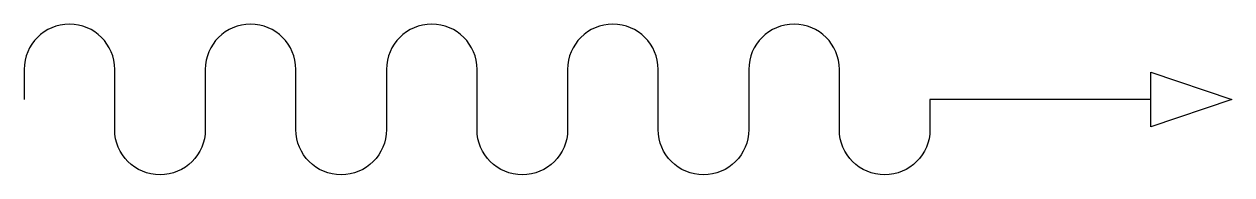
# Model space of a CAD drawing. Header units: millimetres. Extents: x 0 to 400, y -25 to 25.
import ezdxf

# ---------------------------------------------------------------- set-up
doc = ezdxf.new("R2010")
doc.units = ezdxf.units.MM

msp = doc.modelspace()

# ---------------------------------------------------------------- linework, layer by layer
at = {"ltscale": 5}
msp.add_lwpolyline([(300, 0), (300, -10, -1), (270, -10), (270, 10, 1), (240, 10), (240, -10, -1), (210, -10), (210, 10, 1), (180, 10), (180, -10, -1), (150, -10), (150, 10, 1), (120, 10), (120, -10, -1), (90, -10), (90, 10, 1), (60, 10), (60, -10, -1), (30, -10), (30, 10, 1), (0, 10), (0, 0)], format="xyb", dxfattribs=at)
msp.add_lwpolyline([(373.13, 0), (373.13, 9.1), (400, 0), (373.13, -9.1), (373.13, 0), (300, 0)], dxfattribs=at)

doc.saveas('drawing.dxf')
